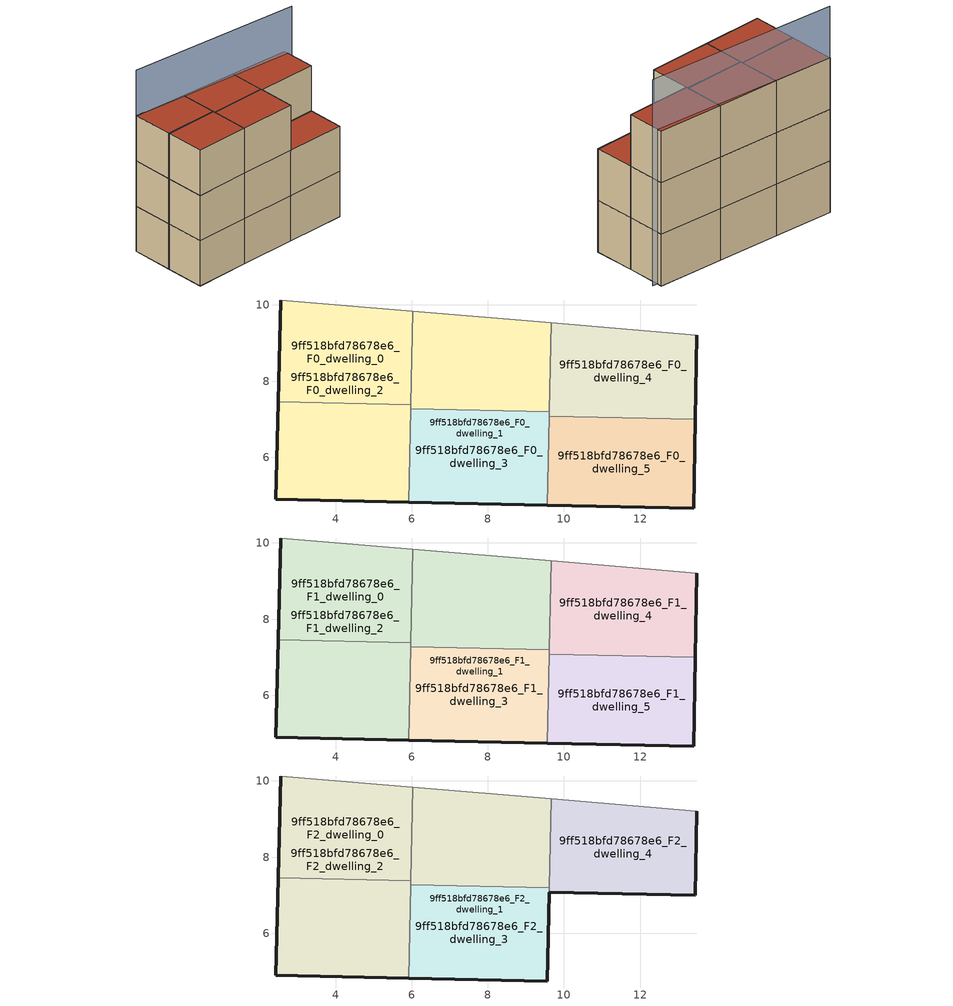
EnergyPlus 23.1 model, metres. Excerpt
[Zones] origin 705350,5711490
9ff518bfd78678e6_F0_dwelling_0
 floor ground (EU_floor_Construction): 5.98,7.38 6.03,9.84 2.56,10.13 2.49,7.45 z0; 9.62,7.2 9.67,9.53 6.03,9.84 5.97,7.27 z0
 wall outside (EU_wall_Construction): 2.49,7.45 2.56,10.13 z0:3
 wall adiabatic (EU_wall_Construction): 2.56,10.13 6.03,9.84 z0:3
 wall to 9ff518bfd78678e6_F0_dwelling_1 (EU_wall_Construction): 5.98,7.38 2.49,7.45 z0:3
 wall to 9ff518bfd78678e6_F0_dwelling_2 (EU_wall_Construction): 6.03,9.84 5.98,7.38 z0:3
9ff518bfd78678e6_F0_dwelling_1
 floor ground (EU_floor_Construction): 9.62,7.2 9.67,9.53 6.03,9.84 5.98,7.38 z0; 5.92,4.82 5.98,7.38 2.49,7.45 2.44,4.89 z0; 9.62,7.2 5.98,7.38 5.97,7.27 z0; 9.57,4.75 9.62,7.2 5.97,7.27 5.92,4.82 z0
 wall outside (EU_wall_Construction): 5.92,4.82 2.44,4.89 2.49,7.45 z0:3
 wall to 9ff518bfd78678e6_F0_dwelling_3 (EU_wall_Construction): 5.97,7.27 5.92,4.82 z0:3
 wall to 9ff518bfd78678e6_F0_dwelling_2 (EU_wall_Construction): 5.98,7.38 5.97,7.27 z0:3
9ff518bfd78678e6_F0_dwelling_2
 floor ground (EU_floor_Construction): 5.98,7.38 6.03,9.84 2.56,10.13 2.49,7.45 z0; 9.62,7.2 9.67,9.53 6.03,9.84 5.98,7.38 z0; 5.92,4.82 5.98,7.38 2.49,7.45 2.44,4.89 z0; 9.62,7.2 5.98,7.38 5.97,7.27 z0
 wall adiabatic (EU_wall_Construction): 6.03,9.84 9.67,9.53 z0:3
 wall to 9ff518bfd78678e6_F0_dwelling_3 (EU_wall_Construction): 9.62,7.2 5.97,7.27 z0:3
 wall to 9ff518bfd78678e6_F0_dwelling_4 (EU_wall_Construction): 9.67,9.53 9.62,7.2 z0:3
9ff518bfd78678e6_F0_dwelling_3
 floor ground (EU_floor_Construction): 5.92,4.82 5.98,7.38 2.49,7.45 2.44,4.89 z0; 9.57,4.75 9.62,7.2 5.97,7.27 5.92,4.82 z0
 wall outside (EU_wall_Construction): 9.57,4.75 5.92,4.82 z0:3
 wall to 9ff518bfd78678e6_F0_dwelling_5 (EU_wall_Construction): 9.61,7.07 9.57,4.75 z0:3
 wall to 9ff518bfd78678e6_F0_dwelling_4 (EU_wall_Construction): 9.62,7.2 9.62,7.07 z0:3
9ff518bfd78678e6_F0_dwelling_4
 floor ground (EU_floor_Construction): 13.45,6.99 13.48,9.2 9.67,9.53 9.62,7.2 9.61,7.07 z0
 wall outside (EU_wall_Construction): 13.48,9.2 13.45,6.99 z0:3
 wall adiabatic (EU_wall_Construction): 9.67,9.53 13.48,9.2 z0:3
 wall to 9ff518bfd78678e6_F0_dwelling_5 (EU_wall_Construction): 13.45,6.99 9.61,7.07 z0:3
9ff518bfd78678e6_F0_dwelling_5
 floor ground (EU_floor_Construction): 13.41,4.67 13.45,6.99 9.61,7.07 9.57,4.75 z0
 wall outside (EU_wall_Construction): 13.45,6.99 13.41,4.67 9.57,4.75 z0:3
9ff518bfd78678e6_F1_dwelling_0
 floor to 9ff518bfd78678e6_F0_dwelling_2 (EU_floor_Construction): 5.98,7.38 6.03,9.84 2.56,10.13 2.49,7.45 z3
 floor to 9ff518bfd78678e6_F0_dwelling_0 (EU_floor_Construction): 9.62,7.2 9.67,9.53 6.03,9.84 5.97,7.27 z3
 wall outside (EU_wall_Construction): 2.49,7.45 2.56,10.13 z3:6
 wall adiabatic (EU_wall_Construction): 2.56,10.13 6.03,9.84 z3:6
 wall to 9ff518bfd78678e6_F1_dwelling_1 (EU_wall_Construction): 5.98,7.38 2.49,7.45 z3:6
 wall to 9ff518bfd78678e6_F1_dwelling_2 (EU_wall_Construction): 6.03,9.84 5.98,7.38 z3:6
9ff518bfd78678e6_F1_dwelling_1
 floor to 9ff518bfd78678e6_F0_dwelling_1 (EU_floor_Construction): 5.92,4.82 5.98,7.38 2.49,7.45 2.44,4.89 z3; 9.62,7.2 9.67,9.53 5.98,7.38 z3; 9.57,4.75 9.62,7.2 5.97,7.27 5.92,4.82 z3
 floor to 9ff518bfd78678e6_F0_dwelling_2 (EU_floor_Construction): 9.67,9.53 6.03,9.84 5.98,7.38 z3; 9.62,7.2 5.98,7.38 5.97,7.27 z3
 wall outside (EU_wall_Construction): 5.92,4.82 2.44,4.89 2.49,7.45 z3:6
 wall to 9ff518bfd78678e6_F1_dwelling_3 (EU_wall_Construction): 5.97,7.27 5.92,4.82 z3:6
 wall to 9ff518bfd78678e6_F1_dwelling_2 (EU_wall_Construction): 5.98,7.38 5.97,7.27 z3:6
9ff518bfd78678e6_F1_dwelling_2
 floor to 9ff518bfd78678e6_F0_dwelling_2 (EU_floor_Construction): 9.62,7.2 9.67,9.53 5.98,7.38 z3
 floor adiabatic (EU_floor_Construction): 5.98,7.38 6.03,9.84 2.56,10.13 2.49,7.45 z3; 5.92,4.82 5.98,7.38 2.49,7.45 2.44,4.89 z3
 floor to 9ff518bfd78678e6_F0_dwelling_1 (EU_floor_Construction): 9.62,7.2 5.98,7.38 5.97,7.27 z3; 9.67,9.53 6.03,9.84 5.98,7.38 z3
 wall adiabatic (EU_wall_Construction): 6.03,9.84 9.67,9.53 z3:6
 wall to 9ff518bfd78678e6_F1_dwelling_3 (EU_wall_Construction): 9.62,7.2 5.97,7.27 z3:6
 wall to 9ff518bfd78678e6_F1_dwelling_4 (EU_wall_Construction): 9.67,9.53 9.62,7.2 z3:6
9ff518bfd78678e6_F1_dwelling_3
 floor to 9ff518bfd78678e6_F0_dwelling_3 (EU_floor_Construction): 5.92,4.82 5.98,7.38 2.49,7.45 2.44,4.89 z3; 9.57,4.75 9.62,7.2 5.97,7.27 5.92,4.82 z3
 wall outside (EU_wall_Construction): 9.57,4.75 5.92,4.82 z3:6
 wall to 9ff518bfd78678e6_F1_dwelling_5 (EU_wall_Construction): 9.61,7.07 9.57,4.75 z3:6
 wall to 9ff518bfd78678e6_F1_dwelling_4 (EU_wall_Construction): 9.62,7.2 9.62,7.07 z3:6
9ff518bfd78678e6_F1_dwelling_4
 floor to 9ff518bfd78678e6_F0_dwelling_4 (EU_floor_Construction): 13.45,6.99 13.48,9.2 9.67,9.53 9.62,7.2 9.61,7.07 z3
 wall outside (EU_wall_Construction): 13.48,9.2 13.45,6.99 z3:6
 wall adiabatic (EU_wall_Construction): 9.67,9.53 13.48,9.2 z3:6
 wall to 9ff518bfd78678e6_F1_dwelling_5 (EU_wall_Construction): 13.45,6.99 9.61,7.07 z3:6
9ff518bfd78678e6_F1_dwelling_5
 floor to 9ff518bfd78678e6_F0_dwelling_5 (EU_floor_Construction): 13.41,4.67 13.45,6.99 9.61,7.07 9.57,4.75 z3
 wall outside (EU_wall_Construction): 13.45,6.99 13.41,4.67 9.57,4.75 z3:6
 roof outside (EU_roof_Construction): 13.45,6.99 13.41,4.67 9.57,4.75 9.61,7.07 z6
9ff518bfd78678e6_F2_dwelling_0
 floor to 9ff518bfd78678e6_F1_dwelling_2 (EU_floor_Construction): 5.98,7.38 6.03,9.84 2.56,10.13 2.49,7.45 z6
 floor to 9ff518bfd78678e6_F1_dwelling_0 (EU_floor_Construction): 9.62,7.2 9.67,9.53 6.03,9.84 5.97,7.27 z6
 wall outside (EU_wall_Construction): 2.49,7.45 2.56,10.13 z6:9
 wall adiabatic (EU_wall_Construction): 2.56,10.13 6.03,9.84 z6:9
 wall to 9ff518bfd78678e6_F2_dwelling_1 (EU_wall_Construction): 5.98,7.38 2.49,7.45 z6:9
 wall to 9ff518bfd78678e6_F2_dwelling_2 (EU_wall_Construction): 6.03,9.84 5.98,7.38 z6:9
 roof outside (EU_roof_Construction): 9.67,9.53 9.62,7.2 5.97,7.27 5.98,7.38 6.03,9.84 z9; 6.03,9.84 5.98,7.38 2.49,7.45 2.56,10.13 z9
9ff518bfd78678e6_F2_dwelling_1
 floor to 9ff518bfd78678e6_F1_dwelling_1 (EU_floor_Construction): 5.92,4.82 5.98,7.38 2.49,7.45 2.44,4.89 z6; 9.62,7.2 9.67,9.53 5.98,7.38 z6; 9.57,4.75 9.62,7.2 5.97,7.27 5.92,4.82 z6
 floor to 9ff518bfd78678e6_F1_dwelling_2 (EU_floor_Construction): 9.67,9.53 6.03,9.84 5.98,7.38 z6; 9.62,7.2 5.98,7.38 5.97,7.27 z6
 wall outside (EU_wall_Construction): 5.92,4.82 2.44,4.89 2.49,7.45 z6:9
 wall to 9ff518bfd78678e6_F2_dwelling_3 (EU_wall_Construction): 5.97,7.27 5.92,4.82 z6:9
 wall to 9ff518bfd78678e6_F2_dwelling_2 (EU_wall_Construction): 5.98,7.38 5.97,7.27 z6:9
 roof outside (EU_roof_Construction): 5.98,7.38 5.92,4.82 2.44,4.89 2.49,7.45 z9; 9.67,9.53 5.98,7.38 6.03,9.84 z9; 9.67,9.53 9.62,7.2 5.97,7.27 5.98,7.38 z9; 9.62,7.2 9.57,4.75 5.92,4.82 5.97,7.27 z9
9ff518bfd78678e6_F2_dwelling_2
 floor to 9ff518bfd78678e6_F1_dwelling_2 (EU_floor_Construction): 9.62,7.2 9.67,9.53 5.98,7.38 z6
 floor adiabatic (EU_floor_Construction): 5.98,7.38 6.03,9.84 2.56,10.13 2.49,7.45 z6; 5.92,4.82 5.98,7.38 2.49,7.45 2.44,4.89 z6
 floor to 9ff518bfd78678e6_F1_dwelling_1 (EU_floor_Construction): 9.62,7.2 5.98,7.38 5.97,7.27 z6; 9.67,9.53 6.03,9.84 5.98,7.38 z6
 wall adiabatic (EU_wall_Construction): 6.03,9.84 9.67,9.53 z6:9
 wall to 9ff518bfd78678e6_F2_dwelling_3 (EU_wall_Construction): 9.62,7.2 5.97,7.27 z6:9
 wall to 9ff518bfd78678e6_F2_dwelling_4 (EU_wall_Construction): 9.67,9.53 9.62,7.2 z6:9
 roof outside (EU_roof_Construction): 6.03,9.84 5.98,7.38 2.49,7.45 2.56,10.13 z9; 9.67,9.53 5.98,7.38 6.03,9.84 z9; 5.98,7.38 5.92,4.82 2.44,4.89 2.49,7.45 z9; 9.67,9.53 9.62,7.2 5.97,7.27 5.98,7.38 z9
9ff518bfd78678e6_F2_dwelling_3
 floor to 9ff518bfd78678e6_F1_dwelling_3 (EU_floor_Construction): 5.92,4.82 5.98,7.38 2.49,7.45 2.44,4.89 z6; 9.57,4.75 9.62,7.2 5.97,7.27 5.92,4.82 z6
 wall outside (EU_wall_Construction): 9.61,7.07 9.57,4.75 5.92,4.82 z6:9
 wall to 9ff518bfd78678e6_F2_dwelling_4 (EU_wall_Construction): 9.62,7.2 9.61,7.07 z6:9
 roof outside (EU_roof_Construction): 5.98,7.38 5.97,7.27 5.92,4.82 2.44,4.89 2.49,7.45 z9; 9.62,7.2 9.57,4.75 5.92,4.82 5.97,7.27 z9
9ff518bfd78678e6_F2_dwelling_4
 floor to 9ff518bfd78678e6_F1_dwelling_4 (EU_floor_Construction): 13.45,6.99 13.48,9.2 9.67,9.53 9.62,7.2 9.61,7.07 z6
 wall outside (EU_wall_Construction): 13.48,9.2 13.45,6.99 9.61,7.07 z6:9
 wall adiabatic (EU_wall_Construction): 9.67,9.53 13.48,9.2 z6:9
 roof outside (EU_roof_Construction): 13.48,9.2 13.45,6.99 9.61,7.07 9.62,7.2 9.67,9.53 z9
shading: 13.78,8.88 2.56,10.13 z0:12
[Building]
EU S2 Campaign: North Axis=0; Terrain=City; Solar Distribution=FullExterior
[Site:Location]
London: Latitude=51.5; Longitude=-0.5; Time Zone=0; Elevation=25
[SizingPeriod:WeatherFileDays]
AnnualSizingPeriod: Begin Month=1; Begin Day of Month=1; End Month=12; End Day of Month=31; Day of Week for Start Day=Monday; Use Weather File Daylight Saving Period=No; Use Weather File Rain and Snow Indicators=No
[MATERIAL]
EU_InternalMass_Material: Roughness=MediumRough; Thickness=0.1; Conductivity=1; Density=1800; Specific Heat=900; Thermal Absorptance=0.9; Solar Absorptance=0.7; Visible Absorptance=0.7
[MATERIAL:NOMASS] Roughness=MediumRough; Thermal Absorptance=0.9; Solar Absorptance=0.7; Visible Absorptance=0.7
Name | Thermal Resistance
EU_wall_NoMass | 1.04674
EU_roof_NoMass | 4.32442
EU_floor_NoMass | 2.04616
[CONSTRUCTION]
EU_wall_Construction: EU_wall_NoMass
EU_roof_Construction: EU_roof_NoMass
EU_floor_Construction: EU_floor_NoMass
EU_InternalMass_Construction: EU_InternalMass_Material
[ZONE] Type=1; Multiplier=1; Ceiling Height=autocalculate; Floor Area=autocalculate; Part of Total Floor Area=Yes
Name | Volume
9ff518bfd78678e6_F0_dwelling_0; 9ff518bfd78678e6_F1_dwelling_0; 9ff518bfd78678e6_F2_dwelling_0 | 53.5554
9ff518bfd78678e6_F0_dwelling_1; 9ff518bfd78678e6_F1_dwelling_1; 9ff518bfd78678e6_F2_dwelling_1 | 80.3401
9ff518bfd78678e6_F0_dwelling_2; 9ff518bfd78678e6_F1_dwelling_2; 9ff518bfd78678e6_F2_dwelling_2 | 80.3313
9ff518bfd78678e6_F0_dwelling_3; 9ff518bfd78678e6_F1_dwelling_3; 9ff518bfd78678e6_F2_dwelling_3 | 53.5671
9ff518bfd78678e6_F0_dwelling_4; 9ff518bfd78678e6_F1_dwelling_4; 9ff518bfd78678e6_F2_dwelling_4 | 26.7803
9ff518bfd78678e6_F0_dwelling_5 | 26.7781
9ff518bfd78678e6_F1_dwelling_5 | 26.7788
[INTERNALMASS] Construction=EU_InternalMass_Construction
Name | Zone or ZoneList | Surface Area
9ff518bfd78678e6_F0_dwelling_0_EU_InternalMass | 9ff518bfd78678e6_F0_dwelling_0 | 8.9271
9ff518bfd78678e6_F0_dwelling_1_EU_InternalMass | 9ff518bfd78678e6_F0_dwelling_1 | 8.9265
9ff518bfd78678e6_F0_dwelling_2_EU_InternalMass | 9ff518bfd78678e6_F0_dwelling_2 | 8.92588
9ff518bfd78678e6_F0_dwelling_3_EU_InternalMass | 9ff518bfd78678e6_F0_dwelling_3 | 8.9297
9ff518bfd78678e6_F0_dwelling_4_EU_InternalMass | 9ff518bfd78678e6_F0_dwelling_4 | 8.92751
9ff518bfd78678e6_F0_dwelling_5_EU_InternalMass | 9ff518bfd78678e6_F0_dwelling_5 | 8.92589
9ff518bfd78678e6_F1_dwelling_0_EU_InternalMass | 9ff518bfd78678e6_F1_dwelling_0 | 8.9271
9ff518bfd78678e6_F1_dwelling_1_EU_InternalMass | 9ff518bfd78678e6_F1_dwelling_1 | 8.9265
9ff518bfd78678e6_F1_dwelling_2_EU_InternalMass | 9ff518bfd78678e6_F1_dwelling_2 | 8.92588
9ff518bfd78678e6_F1_dwelling_3_EU_InternalMass | 9ff518bfd78678e6_F1_dwelling_3 | 8.9297
9ff518bfd78678e6_F1_dwelling_4_EU_InternalMass | 9ff518bfd78678e6_F1_dwelling_4 | 8.92751
9ff518bfd78678e6_F1_dwelling_5_EU_InternalMass | 9ff518bfd78678e6_F1_dwelling_5 | 8.92589
9ff518bfd78678e6_F2_dwelling_0_EU_InternalMass | 9ff518bfd78678e6_F2_dwelling_0 | 10.7134
9ff518bfd78678e6_F2_dwelling_1_EU_InternalMass | 9ff518bfd78678e6_F2_dwelling_1 | 10.7125
9ff518bfd78678e6_F2_dwelling_2_EU_InternalMass | 9ff518bfd78678e6_F2_dwelling_2 | 10.711
9ff518bfd78678e6_F2_dwelling_3_EU_InternalMass | 9ff518bfd78678e6_F2_dwelling_3 | 10.7117
9ff518bfd78678e6_F2_dwelling_4_EU_InternalMass | 9ff518bfd78678e6_F2_dwelling_4 | 10.7111
[OTHEREQUIPMENT] Fuel Type=Electricity; Design Level Calculation Method=Watts/Area; Power per Zone Floor Area=1; Fraction Latent=0; Fraction Radiant=0; Fraction Lost=0; Carbon Dioxide Generation Rate=0; EndUse Subcategory=EU_Step8_InternalGains
Name | Zone or ZoneList or Space or SpaceList | Schedule
EU_Step8_InternalGain_9ff518bfd78678e6_F0_dwelling_0_f000 | 9ff518bfd78678e6_F0_dwelling_0 | EU_Step8_GainSchedule_9ff518bfd78678e6_F0_dwelling_0_f000
EU_Step8_InternalGain_9ff518bfd78678e6_F0_dwelling_1_f000 | 9ff518bfd78678e6_F0_dwelling_1 | EU_Step8_GainSchedule_9ff518bfd78678e6_F0_dwelling_1_f000
EU_Step8_InternalGain_9ff518bfd78678e6_F0_dwelling_2_f000 | 9ff518bfd78678e6_F0_dwelling_2 | EU_Step8_GainSchedule_9ff518bfd78678e6_F0_dwelling_2_f000
EU_Step8_InternalGain_9ff518bfd78678e6_F0_dwelling_3_f000 | 9ff518bfd78678e6_F0_dwelling_3 | EU_Step8_GainSchedule_9ff518bfd78678e6_F0_dwelling_3_f000
EU_Step8_InternalGain_9ff518bfd78678e6_F0_dwelling_4_f000 | 9ff518bfd78678e6_F0_dwelling_4 | EU_Step8_GainSchedule_9ff518bfd78678e6_F0_dwelling_4_f000
EU_Step8_InternalGain_9ff518bfd78678e6_F0_dwelling_5_f000 | 9ff518bfd78678e6_F0_dwelling_5 | EU_Step8_GainSchedule_9ff518bfd78678e6_F0_dwelling_5_f000
EU_Step8_InternalGain_9ff518bfd78678e6_F1_dwelling_0_f000 | 9ff518bfd78678e6_F1_dwelling_0 | EU_Step8_GainSchedule_9ff518bfd78678e6_F1_dwelling_0_f000
EU_Step8_InternalGain_9ff518bfd78678e6_F1_dwelling_1_f000 | 9ff518bfd78678e6_F1_dwelling_1 | EU_Step8_GainSchedule_9ff518bfd78678e6_F1_dwelling_1_f000
EU_Step8_InternalGain_9ff518bfd78678e6_F1_dwelling_2_f000 | 9ff518bfd78678e6_F1_dwelling_2 | EU_Step8_GainSchedule_9ff518bfd78678e6_F1_dwelling_2_f000
EU_Step8_InternalGain_9ff518bfd78678e6_F1_dwelling_3_f000 | 9ff518bfd78678e6_F1_dwelling_3 | EU_Step8_GainSchedule_9ff518bfd78678e6_F1_dwelling_3_f000
EU_Step8_InternalGain_9ff518bfd78678e6_F1_dwelling_4_f000 | 9ff518bfd78678e6_F1_dwelling_4 | EU_Step8_GainSchedule_9ff518bfd78678e6_F1_dwelling_4_f000
EU_Step8_InternalGain_9ff518bfd78678e6_F1_dwelling_5_f000 | 9ff518bfd78678e6_F1_dwelling_5 | EU_Step8_GainSchedule_9ff518bfd78678e6_F1_dwelling_5_f000
EU_Step8_InternalGain_9ff518bfd78678e6_F2_dwelling_0_f000 | 9ff518bfd78678e6_F2_dwelling_0 | EU_Step8_GainSchedule_9ff518bfd78678e6_F2_dwelling_0_f000
EU_Step8_InternalGain_9ff518bfd78678e6_F2_dwelling_1_f000 | 9ff518bfd78678e6_F2_dwelling_1 | EU_Step8_GainSchedule_9ff518bfd78678e6_F2_dwelling_1_f000
EU_Step8_InternalGain_9ff518bfd78678e6_F2_dwelling_2_f000 | 9ff518bfd78678e6_F2_dwelling_2 | EU_Step8_GainSchedule_9ff518bfd78678e6_F2_dwelling_2_f000
EU_Step8_InternalGain_9ff518bfd78678e6_F2_dwelling_3_f000 | 9ff518bfd78678e6_F2_dwelling_3 | EU_Step8_GainSchedule_9ff518bfd78678e6_F2_dwelling_3_f000
EU_Step8_InternalGain_9ff518bfd78678e6_F2_dwelling_4_f000 | 9ff518bfd78678e6_F2_dwelling_4 | EU_Step8_GainSchedule_9ff518bfd78678e6_F2_dwelling_4_f000
[ZONEVENTILATION:DESIGNFLOWRATE] Schedule=EU_AlwaysOn; Design Flow Rate Calculation Method=AirChanges/Hour; Air Changes per Hour=0.488719; Ventilation Type=Natural; Fan Pressure Rise=0; Fan Total Efficiency=1; Constant Term Coefficient=1; Temperature Term Coefficient=0; Velocity Term Coefficient=0; Velocity Squared Term Coefficient=0; Minimum Indoor Temperature=-100; Maximum Indoor Temperature=100; Delta Temperature=-100; Minimum Outdoor Temperature=-100; Maximum Outdoor Temperature=100; Maximum Wind Speed=40
Name | Zone or ZoneList or Space or SpaceList
EU_ConstantAir_9ff518bfd78678e6_F0_dwelling_0 | 9ff518bfd78678e6_F0_dwelling_0
EU_ConstantAir_9ff518bfd78678e6_F0_dwelling_1 | 9ff518bfd78678e6_F0_dwelling_1
EU_ConstantAir_9ff518bfd78678e6_F0_dwelling_2 | 9ff518bfd78678e6_F0_dwelling_2
EU_ConstantAir_9ff518bfd78678e6_F0_dwelling_3 | 9ff518bfd78678e6_F0_dwelling_3
EU_ConstantAir_9ff518bfd78678e6_F0_dwelling_4 | 9ff518bfd78678e6_F0_dwelling_4
EU_ConstantAir_9ff518bfd78678e6_F0_dwelling_5 | 9ff518bfd78678e6_F0_dwelling_5
EU_ConstantAir_9ff518bfd78678e6_F1_dwelling_0 | 9ff518bfd78678e6_F1_dwelling_0
EU_ConstantAir_9ff518bfd78678e6_F1_dwelling_1 | 9ff518bfd78678e6_F1_dwelling_1
EU_ConstantAir_9ff518bfd78678e6_F1_dwelling_2 | 9ff518bfd78678e6_F1_dwelling_2
EU_ConstantAir_9ff518bfd78678e6_F1_dwelling_3 | 9ff518bfd78678e6_F1_dwelling_3
EU_ConstantAir_9ff518bfd78678e6_F1_dwelling_4 | 9ff518bfd78678e6_F1_dwelling_4
EU_ConstantAir_9ff518bfd78678e6_F1_dwelling_5 | 9ff518bfd78678e6_F1_dwelling_5
EU_ConstantAir_9ff518bfd78678e6_F2_dwelling_0 | 9ff518bfd78678e6_F2_dwelling_0
EU_ConstantAir_9ff518bfd78678e6_F2_dwelling_1 | 9ff518bfd78678e6_F2_dwelling_1
EU_ConstantAir_9ff518bfd78678e6_F2_dwelling_2 | 9ff518bfd78678e6_F2_dwelling_2
EU_ConstantAir_9ff518bfd78678e6_F2_dwelling_3 | 9ff518bfd78678e6_F2_dwelling_3
EU_ConstantAir_9ff518bfd78678e6_F2_dwelling_4 | 9ff518bfd78678e6_F2_dwelling_4
[HVACTEMPLATE:THERMOSTAT] Constant Heating Setpoint=20; Constant Cooling Setpoint=50
EU_HeatOnly_9ff518bfd78678e6_F0_dwelling_0; EU_HeatOnly_9ff518bfd78678e6_F0_dwelling_1; EU_HeatOnly_9ff518bfd78678e6_F0_dwelling_2; EU_HeatOnly_9ff518bfd78678e6_F0_dwelling_3; EU_HeatOnly_9ff518bfd78678e6_F0_dwelling_4; EU_HeatOnly_9ff518bfd78678e6_F0_dwelling_5; EU_HeatOnly_9ff518bfd78678e6_F1_dwelling_0; EU_HeatOnly_9ff518bfd78678e6_F1_dwelling_1; EU_HeatOnly_9ff518bfd78678e6_F1_dwelling_2; EU_HeatOnly_9ff518bfd78678e6_F1_dwelling_3; EU_HeatOnly_9ff518bfd78678e6_F1_dwelling_4; EU_HeatOnly_9ff518bfd78678e6_F1_dwelling_5; EU_HeatOnly_9ff518bfd78678e6_F2_dwelling_0; EU_HeatOnly_9ff518bfd78678e6_F2_dwelling_1; EU_HeatOnly_9ff518bfd78678e6_F2_dwelling_2; EU_HeatOnly_9ff518bfd78678e6_F2_dwelling_3; EU_HeatOnly_9ff518bfd78678e6_F2_dwelling_4
[HVACTEMPLATE:ZONE:IDEALLOADSAIRSYSTEM] System Availability Schedule=EU_AlwaysOn; Maximum Heating Supply Air Temperature=50; Minimum Cooling Supply Air Temperature=13; Maximum Heating Supply Air Humidity Ratio=0.0156; Minimum Cooling Supply Air Humidity Ratio=0.0077; Heating Limit=NoLimit; Cooling Limit=NoLimit; Heating Availability Schedule=EU_AlwaysOn; Cooling Availability Schedule=EU_CoolingOff; Dehumidification Control Type=ConstantSensibleHeatRatio; Cooling Sensible Heat Ratio=0.7; Dehumidification Setpoint=60; Humidification Control Type=None; Humidification Setpoint=30; Outdoor Air Method=None; Outdoor Air Flow Rate per Person=0.00944; Outdoor Air Flow Rate per Zone Floor Area=0; Outdoor Air Flow Rate per Zone=0; Demand Controlled Ventilation Type=None; Outdoor Air Economizer Type=NoEconomizer; Heat Recovery Type=None; Sensible Heat Recovery Effectiveness=0.7; Latent Heat Recovery Effectiveness=0.65
Name | Template Thermostat
9ff518bfd78678e6_F0_dwelling_0 | EU_HeatOnly_9ff518bfd78678e6_F0_dwelling_0
9ff518bfd78678e6_F0_dwelling_1 | EU_HeatOnly_9ff518bfd78678e6_F0_dwelling_1
9ff518bfd78678e6_F0_dwelling_2 | EU_HeatOnly_9ff518bfd78678e6_F0_dwelling_2
9ff518bfd78678e6_F0_dwelling_3 | EU_HeatOnly_9ff518bfd78678e6_F0_dwelling_3
9ff518bfd78678e6_F0_dwelling_4 | EU_HeatOnly_9ff518bfd78678e6_F0_dwelling_4
9ff518bfd78678e6_F0_dwelling_5 | EU_HeatOnly_9ff518bfd78678e6_F0_dwelling_5
9ff518bfd78678e6_F1_dwelling_0 | EU_HeatOnly_9ff518bfd78678e6_F1_dwelling_0
9ff518bfd78678e6_F1_dwelling_1 | EU_HeatOnly_9ff518bfd78678e6_F1_dwelling_1
9ff518bfd78678e6_F1_dwelling_2 | EU_HeatOnly_9ff518bfd78678e6_F1_dwelling_2
9ff518bfd78678e6_F1_dwelling_3 | EU_HeatOnly_9ff518bfd78678e6_F1_dwelling_3
9ff518bfd78678e6_F1_dwelling_4 | EU_HeatOnly_9ff518bfd78678e6_F1_dwelling_4
9ff518bfd78678e6_F1_dwelling_5 | EU_HeatOnly_9ff518bfd78678e6_F1_dwelling_5
9ff518bfd78678e6_F2_dwelling_0 | EU_HeatOnly_9ff518bfd78678e6_F2_dwelling_0
9ff518bfd78678e6_F2_dwelling_1 | EU_HeatOnly_9ff518bfd78678e6_F2_dwelling_1
9ff518bfd78678e6_F2_dwelling_2 | EU_HeatOnly_9ff518bfd78678e6_F2_dwelling_2
9ff518bfd78678e6_F2_dwelling_3 | EU_HeatOnly_9ff518bfd78678e6_F2_dwelling_3
9ff518bfd78678e6_F2_dwelling_4 | EU_HeatOnly_9ff518bfd78678e6_F2_dwelling_4
[SIZING:ZONE] Zone Cooling Design Supply Air Temperature Input Method=SupplyAirTemperature; Zone Cooling Design Supply Air Temperature=13; Zone Heating Design Supply Air Temperature Input Method=SupplyAirTemperature; Zone Heating Design Supply Air Temperature=50; Zone Cooling Design Supply Air Humidity Ratio=0.008; Zone Heating Design Supply Air Humidity Ratio=0.008; Cooling Design Air Flow Method=DesignDay; Cooling Design Air Flow Rate=0; Cooling Minimum Air Flow per Zone Floor Area=0.000762; Cooling Minimum Air Flow=0; Cooling Minimum Air Flow Fraction=0.2; Heating Design Air Flow Method=DesignDay; Heating Design Air Flow Rate=0; Heating Maximum Air Flow per Zone Floor Area=0.002032; Heating Maximum Air Flow=0.141576; Heating Maximum Air Flow Fraction=0.3; Account for Dedicated Outdoor Air System=No; Dedicated Outdoor Air System Control Strategy=NeutralSupplyAir; Dedicated Outdoor Air Low Setpoint Temperature for Design=autosize; Dedicated Outdoor Air High Setpoint Temperature for Design=autosize; Zone Load Sizing Method=Sensible Load Only No Latent Load; Zone Latent Cooling Design Supply Air Humidity Ratio Input Method=HumidityRatioDifference; Zone Cooling Design Supply Air Humidity Ratio Difference=0.005; Zone Latent Heating Design Supply Air Humidity Ratio Input Method=HumidityRatioDifference; Zone Humidification Design Supply Air Humidity Ratio Difference=0.005
9ff518bfd78678e6_F0_dwelling_0; 9ff518bfd78678e6_F0_dwelling_1; 9ff518bfd78678e6_F0_dwelling_2; 9ff518bfd78678e6_F0_dwelling_3; 9ff518bfd78678e6_F0_dwelling_4; 9ff518bfd78678e6_F0_dwelling_5; 9ff518bfd78678e6_F1_dwelling_0; 9ff518bfd78678e6_F1_dwelling_1; 9ff518bfd78678e6_F1_dwelling_2; 9ff518bfd78678e6_F1_dwelling_3; 9ff518bfd78678e6_F1_dwelling_4; 9ff518bfd78678e6_F1_dwelling_5; 9ff518bfd78678e6_F2_dwelling_0; 9ff518bfd78678e6_F2_dwelling_1; 9ff518bfd78678e6_F2_dwelling_2; 9ff518bfd78678e6_F2_dwelling_3; 9ff518bfd78678e6_F2_dwelling_4
[SCHEDULE:CONSTANT]
Name | Hourly Value
EU_AlwaysOn | 1
EU_CoolingOff | 0
[SCHEDULE:FILE] Column Number=1; Rows to Skip at Top=0; Number of Hours of Data=8760; Column Separator=Comma; Interpolate to Timestep=No; Minutes per Item=60; Adjust Schedule for Daylight Savings=Yes
Name | File
EU_Step8_GainSchedule_9ff518bfd78678e6_F0_dwelling_0_f000 | ../../schedules/9ff518bfd78678e6/9ff518bfd78678e6_F0_dwelling_0_f000_gain.csv
EU_Step8_GainSchedule_9ff518bfd78678e6_F0_dwelling_1_f000 | ../../schedules/9ff518bfd78678e6/9ff518bfd78678e6_F0_dwelling_1_f000_gain.csv
EU_Step8_GainSchedule_9ff518bfd78678e6_F0_dwelling_2_f000 | ../../schedules/9ff518bfd78678e6/9ff518bfd78678e6_F0_dwelling_2_f000_gain.csv
EU_Step8_GainSchedule_9ff518bfd78678e6_F0_dwelling_3_f000 | ../../schedules/9ff518bfd78678e6/9ff518bfd78678e6_F0_dwelling_3_f000_gain.csv
EU_Step8_GainSchedule_9ff518bfd78678e6_F0_dwelling_4_f000 | ../../schedules/9ff518bfd78678e6/9ff518bfd78678e6_F0_dwelling_4_f000_gain.csv
EU_Step8_GainSchedule_9ff518bfd78678e6_F0_dwelling_5_f000 | ../../schedules/9ff518bfd78678e6/9ff518bfd78678e6_F0_dwelling_5_f000_gain.csv
EU_Step8_GainSchedule_9ff518bfd78678e6_F1_dwelling_0_f000 | ../../schedules/9ff518bfd78678e6/9ff518bfd78678e6_F1_dwelling_0_f000_gain.csv
EU_Step8_GainSchedule_9ff518bfd78678e6_F1_dwelling_1_f000 | ../../schedules/9ff518bfd78678e6/9ff518bfd78678e6_F1_dwelling_1_f000_gain.csv
EU_Step8_GainSchedule_9ff518bfd78678e6_F1_dwelling_2_f000 | ../../schedules/9ff518bfd78678e6/9ff518bfd78678e6_F1_dwelling_2_f000_gain.csv
EU_Step8_GainSchedule_9ff518bfd78678e6_F1_dwelling_3_f000 | ../../schedules/9ff518bfd78678e6/9ff518bfd78678e6_F1_dwelling_3_f000_gain.csv
EU_Step8_GainSchedule_9ff518bfd78678e6_F1_dwelling_4_f000 | ../../schedules/9ff518bfd78678e6/9ff518bfd78678e6_F1_dwelling_4_f000_gain.csv
EU_Step8_GainSchedule_9ff518bfd78678e6_F1_dwelling_5_f000 | ../../schedules/9ff518bfd78678e6/9ff518bfd78678e6_F1_dwelling_5_f000_gain.csv
EU_Step8_GainSchedule_9ff518bfd78678e6_F2_dwelling_0_f000 | ../../schedules/9ff518bfd78678e6/9ff518bfd78678e6_F2_dwelling_0_f000_gain.csv
EU_Step8_GainSchedule_9ff518bfd78678e6_F2_dwelling_1_f000 | ../../schedules/9ff518bfd78678e6/9ff518bfd78678e6_F2_dwelling_1_f000_gain.csv
EU_Step8_GainSchedule_9ff518bfd78678e6_F2_dwelling_2_f000 | ../../schedules/9ff518bfd78678e6/9ff518bfd78678e6_F2_dwelling_2_f000_gain.csv
EU_Step8_GainSchedule_9ff518bfd78678e6_F2_dwelling_3_f000 | ../../schedules/9ff518bfd78678e6/9ff518bfd78678e6_F2_dwelling_3_f000_gain.csv
EU_Step8_GainSchedule_9ff518bfd78678e6_F2_dwelling_4_f000 | ../../schedules/9ff518bfd78678e6/9ff518bfd78678e6_F2_dwelling_4_f000_gain.csv
